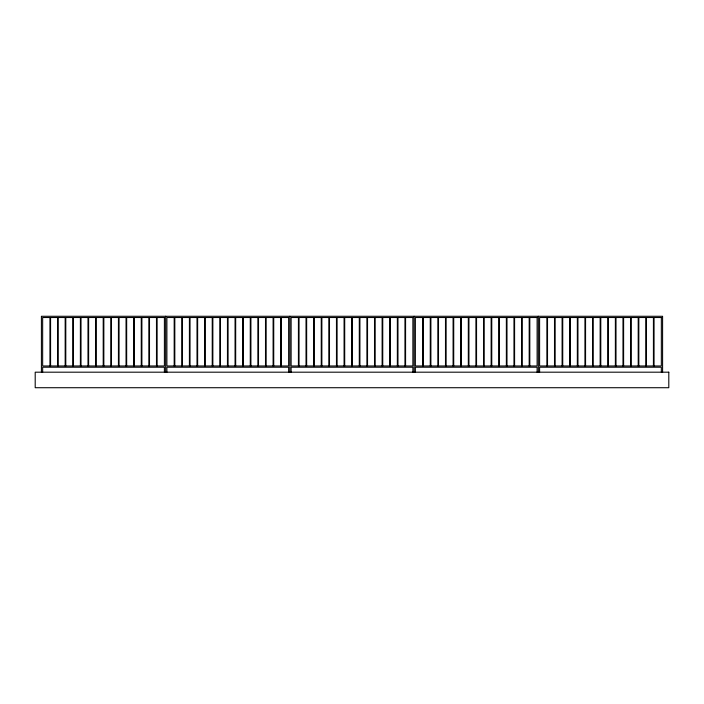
<?xml version="1.0" encoding="UTF-8"?>
<svg xmlns="http://www.w3.org/2000/svg" width="704" height="704" viewBox="0 0 704 704"><rect width="100%" height="100%" fill="white"/><g stroke="black" fill="none" stroke-linecap="round" stroke-linejoin="round"><path stroke-width="1.06" d="M662.587 372.187L662.587 316.281L41.413 316.281L41.413 372.187M661.346 372.187L661.346 367.215L539.598 367.215L539.598 372.187M654.051 317.522L654.051 365.974M653.426 317.522L653.426 365.974M646.439 317.522L646.439 365.974M645.814 317.522L645.814 365.974M638.827 317.522L638.827 365.974M638.211 317.522L638.211 365.974M631.215 317.522L631.215 365.974M630.599 317.522L630.599 365.974M623.612 317.522L623.612 365.974M622.987 317.522L622.987 365.974M616 317.522L616 365.974M615.375 317.522L615.375 365.974M608.388 317.522L608.388 365.974M607.772 317.522L607.772 365.974M600.785 317.522L600.785 365.974M600.16 317.522L600.16 365.974M593.173 317.522L593.173 365.974M592.548 317.522L592.548 365.974M585.561 317.522L585.561 365.974M584.945 317.522L584.945 365.974M577.949 317.522L577.949 365.974M577.333 317.522L577.333 365.974M570.346 317.522L570.346 365.974M569.721 317.522L569.721 365.974M562.734 317.522L562.734 365.974M562.109 317.522L562.109 365.974M555.122 317.522L555.122 365.974M554.506 317.522L554.506 365.974M547.518 317.522L547.518 365.974M546.894 317.522L546.894 365.974M538.349 316.281L538.349 372.187M537.108 372.187L537.108 367.215L415.36 367.215L415.36 372.187M529.813 317.522L529.813 365.974M529.188 317.522L529.188 365.974M522.201 317.522L522.201 365.974M521.585 317.522L521.585 365.974M514.589 317.522L514.589 365.974M513.973 317.522L513.973 365.974M506.986 317.522L506.986 365.974M506.361 317.522L506.361 365.974M499.374 317.522L499.374 365.974M498.749 317.522L498.749 365.974M491.762 317.522L491.762 365.974M491.146 317.522L491.146 365.974M484.158 317.522L484.158 365.974M483.534 317.522L483.534 365.974M476.546 317.522L476.546 365.974M475.922 317.522L475.922 365.974M468.934 317.522L468.934 365.974M468.318 317.522L468.318 365.974M461.331 317.522L461.331 365.974M460.706 317.522L460.706 365.974M453.719 317.522L453.719 365.974M453.094 317.522L453.094 365.974M446.107 317.522L446.107 365.974M445.491 317.522L445.491 365.974M438.495 317.522L438.495 365.974M437.879 317.522L437.879 365.974M430.892 317.522L430.892 365.974M430.267 317.522L430.267 365.974M423.28 317.522L423.28 365.974M422.655 317.522L422.655 365.974M414.119 316.281L414.119 372.187M412.878 372.187L412.878 367.215L291.122 367.215L291.122 372.187M405.574 317.522L405.574 365.974M404.958 317.522L404.958 365.974M397.971 317.522L397.971 365.974M397.346 317.522L397.346 365.974M390.359 317.522L390.359 365.974M389.734 317.522L389.734 365.974M382.747 317.522L382.747 365.974M382.131 317.522L382.131 365.974M375.135 317.522L375.135 365.974M374.519 317.522L374.519 365.974M367.532 317.522L367.532 365.974M366.907 317.522L366.907 365.974M359.92 317.522L359.92 365.974M359.295 317.522L359.295 365.974M352.308 317.522L352.308 365.974M351.692 317.522L351.692 365.974M344.705 317.522L344.705 365.974M344.08 317.522L344.08 365.974M337.093 317.522L337.093 365.974M336.468 317.522L336.468 365.974M329.481 317.522L329.481 365.974M328.865 317.522L328.865 365.974M321.869 317.522L321.869 365.974M321.253 317.522L321.253 365.974M314.266 317.522L314.266 365.974M313.641 317.522L313.641 365.974M306.654 317.522L306.654 365.974M306.029 317.522L306.029 365.974M299.042 317.522L299.042 365.974M298.426 317.522L298.426 365.974M289.881 316.281L289.881 372.187M288.64 372.187L288.64 367.215L166.892 367.215L166.892 372.187M281.345 317.522L281.345 365.974M280.72 317.522L280.72 365.974M273.733 317.522L273.733 365.974M273.108 317.522L273.108 365.974M266.121 317.522L266.121 365.974M265.505 317.522L265.505 365.974M258.509 317.522L258.509 365.974M257.893 317.522L257.893 365.974M250.906 317.522L250.906 365.974M250.281 317.522L250.281 365.974M243.294 317.522L243.294 365.974M242.669 317.522L242.669 365.974M235.682 317.522L235.682 365.974M235.066 317.522L235.066 365.974M228.078 317.522L228.078 365.974M227.454 317.522L227.454 365.974M220.466 317.522L220.466 365.974M219.842 317.522L219.842 365.974M212.854 317.522L212.854 365.974M212.238 317.522L212.238 365.974M205.251 317.522L205.251 365.974M204.626 317.522L204.626 365.974M197.639 317.522L197.639 365.974M197.014 317.522L197.014 365.974M190.027 317.522L190.027 365.974M189.411 317.522L189.411 365.974M182.415 317.522L182.415 365.974M181.799 317.522L181.799 365.974M174.812 317.522L174.812 365.974M174.187 317.522L174.187 365.974M165.651 316.281L165.651 372.187M164.402 372.187L164.402 367.215L42.654 367.215L42.654 372.187M157.106 317.522L157.106 365.974M156.482 317.522L156.482 365.974M149.494 317.522L149.494 365.974M148.878 317.522L148.878 365.974M141.891 317.522L141.891 365.974M141.266 317.522L141.266 365.974M134.279 317.522L134.279 365.974M133.654 317.522L133.654 365.974M126.667 317.522L126.667 365.974M126.051 317.522L126.051 365.974M119.055 317.522L119.055 365.974M118.439 317.522L118.439 365.974M111.452 317.522L111.452 365.974M110.827 317.522L110.827 365.974M103.84 317.522L103.84 365.974M103.215 317.522L103.215 365.974M96.228 317.522L96.228 365.974M95.612 317.522L95.612 365.974M88.625 317.522L88.625 365.974M88 317.522L88 365.974M81.013 317.522L81.013 365.974M80.388 317.522L80.388 365.974M73.401 317.522L73.401 365.974M72.785 317.522L72.785 365.974M65.789 317.522L65.789 365.974M65.173 317.522L65.173 365.974M58.186 317.522L58.186 365.974M57.561 317.522L57.561 365.974M50.574 317.522L50.574 365.974M49.949 317.522L49.949 365.974M164.402 317.522L42.654 317.522L42.654 365.974L164.402 365.974L164.402 317.522M288.64 317.522L166.892 317.522L166.892 365.974L288.64 365.974L288.64 317.522M412.878 317.522L291.122 317.522L291.122 365.974L412.878 365.974L412.878 317.522M537.108 317.522L415.36 317.522L415.36 365.974L537.108 365.974L537.108 317.522M661.346 317.522L539.598 317.522L539.598 365.974L661.346 365.974L661.346 317.522M668.8 372.187L35.2 372.187L35.2 387.719L668.8 387.719L668.8 372.187"/></g></svg>
